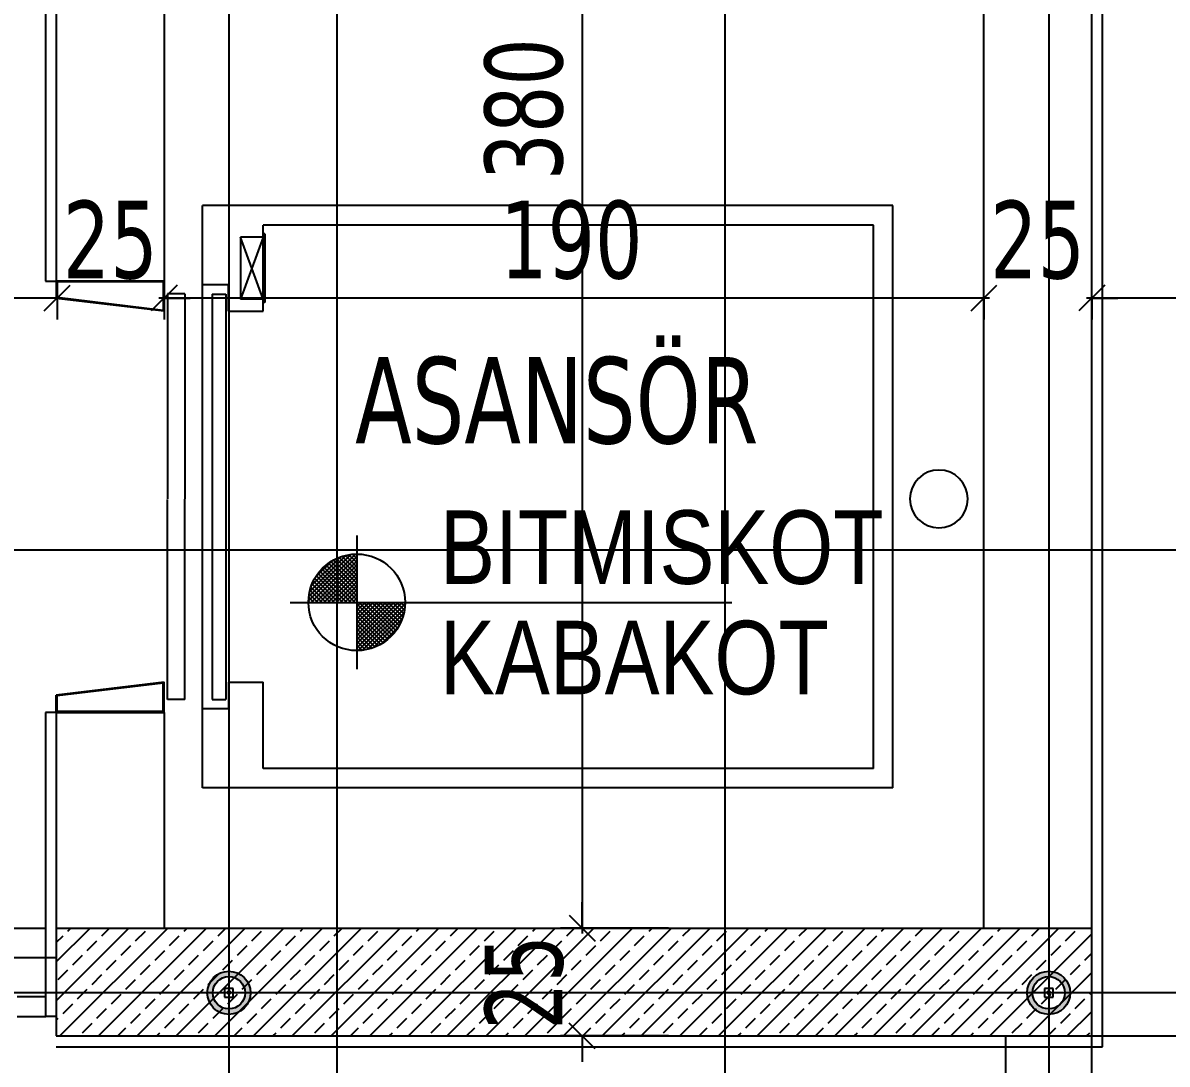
# Model space of a CAD drawing. Header units: millimetres. Extents: x 43168.9 to 43194.6, y -25545.1 to -25543.4.
# Drawn here: x 43171.7193 to 43171.7724, y -25544.5522 to -25544.5039 of the extents above; entities that cross this region are included whole.
import ezdxf

# ---------------------------------------------------------------- set-up
doc = ezdxf.new("R2010")
doc.units = ezdxf.units.MM
doc.header["$LTSCALE"] = 200
doc.linetypes.add('DASHDOT', pattern=[1, 0.5, -0.25, 0, -0.25])
doc.linetypes.add('DASHDOT2', pattern=[0.5, 0.25, -0.125, 0, -0.125])
for name, color, linetype in [('aks_sgh', 5, 'DASHDOT2'), ('dograma_sgh', 43, 'Continuous'), ('duv_sgh', 4, 'Continuous'), ('gor-2_sgh', 161, 'Continuous'), ('gor-4_sgh', 17, 'Continuous'), ('kesitcizgisi_sgh', 22, 'Continuous'), ('kolon-b.a_sgh', 6, 'Continuous'), ('merdi_sgh', 3, 'Continuous'), ('olcuic_sgh', 183, 'Continuous'), ('siva_sgh', 145, 'Continuous'), ('tarama-betonarme_sgh', 223, 'Continuous'), ('vaziyet-01_sgh', 33, 'Continuous'), ('yazi-merdi_sgh', 9, 'Continuous')]:
    doc.layers.add(name, color=color, linetype=linetype)
doc.styles.add('dim', font='VERDANA.TTF', dxfattribs={"width": 0.7})
doc.styles.add('text2', font='arial.ttf')

msp = doc.modelspace()

# ---------------------------------------------------------------- hatches: boundary and pattern name
h = msp.add_hatch(color=256)
edge = h.paths.add_edge_path()
edge.add_arc((43171.728879, -25544.548919), 0.001, 0, 360)
edge = h.paths.add_edge_path(flags=16)
edge.add_arc((43171.728879, -25544.548919), 0.00075, 0, 360)
h = msp.add_hatch(color=256)
edge = h.paths.add_edge_path()
edge.add_arc((43171.766879, -25544.548919), 0.001, 0, 360)
edge = h.paths.add_edge_path(flags=16)
edge.add_arc((43171.766879, -25544.548919), 0.00075, 0, 360)

# ---------------------------------------------------------------- linework, layer by layer
at = {"color": 0, "linetype": 'ByBlock', "lineweight": -2}
for p, q in [((43171.720319, -25544.517303), (43171.721519, -25544.516103)), ((43171.720319, -25544.517303), (43171.721519, -25544.516103)), ((43171.726479, -25544.516103), (43171.725279, -25544.517303)), ((43171.726479, -25544.516103), (43171.725279, -25544.517303)), ((43171.763279, -25544.517303), (43171.764479, -25544.516103)), ((43171.763279, -25544.517303), (43171.764479, -25544.516103)), ((43171.769479, -25544.516103), (43171.768279, -25544.517303)), ((43171.769479, -25544.516103), (43171.768279, -25544.517303)), ((43171.744654, -25544.545319), (43171.745854, -25544.546519)), ((43171.744654, -25544.545319), (43171.745854, -25544.546519)), ((43171.729079, -25544.548719), (43171.728679, -25544.548719)), ((43171.728679, -25544.548719), (43171.728679, -25544.549119)), ((43171.728679, -25544.549119), (43171.729079, -25544.549119)), ((43171.72895, -25544.548849), (43171.728808, -25544.54899)), ((43171.72895, -25544.54899), (43171.728808, -25544.548849)), ((43171.729079, -25544.549119), (43171.729079, -25544.548719)), ((43171.767079, -25544.548719), (43171.766679, -25544.548719)), ((43171.766679, -25544.548719), (43171.766679, -25544.549119)), ((43171.766679, -25544.549119), (43171.767079, -25544.549119)), ((43171.76695, -25544.548849), (43171.766808, -25544.54899)), ((43171.76695, -25544.54899), (43171.766808, -25544.548849)), ((43171.767079, -25544.549119), (43171.767079, -25544.548719)), ((43171.745854, -25544.551519), (43171.744654, -25544.550319))]:
    msp.add_line(p, q, dxfattribs=at)
at = {"color": 0}
for p, q in [((43171.734806, -25544.52772), (43171.734806, -25544.533907)), ((43171.731713, -25544.530813), (43171.752193, -25544.530813))]:
    msp.add_line(p, q, dxfattribs=at)
for p, q in [((43171.732571, -25544.53075), (43171.734744, -25544.528576)), ((43171.732587, -25544.530542), (43171.734537, -25544.528592)), ((43171.732633, -25544.530304), (43171.734308, -25544.52863)), ((43171.732699, -25544.530813), (43171.734806, -25544.528706)), ((43171.732711, -25544.530034), (43171.734035, -25544.528711)), ((43171.732885, -25544.529669), (43171.733661, -25544.528893)), ((43171.73289, -25544.530813), (43171.734806, -25544.528898)), ((43171.734806, -25544.530312), (43171.733496, -25544.529002)), ((43171.734806, -25544.530121), (43171.733611, -25544.528926)), ((43171.734806, -25544.529929), (43171.733728, -25544.528851)), ((43171.734806, -25544.529738), (43171.733859, -25544.528791)), ((43171.734806, -25544.529546), (43171.733991, -25544.528731)), ((43171.734806, -25544.529354), (43171.734133, -25544.528681)), ((43171.734806, -25544.529163), (43171.734281, -25544.528637)), ((43171.734806, -25544.528971), (43171.734443, -25544.528608)), ((43171.734806, -25544.52878), (43171.734609, -25544.528583)), ((43171.734806, -25544.528588), (43171.734792, -25544.528574)), ((43171.734349, -25544.530813), (43171.733013, -25544.529477)), ((43171.733082, -25544.530813), (43171.734806, -25544.529089)), ((43171.734541, -25544.530813), (43171.7331, -25544.529372)), ((43171.734732, -25544.530813), (43171.733186, -25544.529267)), ((43171.733273, -25544.530813), (43171.734806, -25544.529281)), ((43171.734806, -25544.530695), (43171.733286, -25544.529175)), ((43171.734806, -25544.530504), (43171.733387, -25544.529085)), ((43171.733465, -25544.530813), (43171.734806, -25544.529472)), ((43171.733583, -25544.530813), (43171.732739, -25544.52997)), ((43171.733775, -25544.530813), (43171.732797, -25544.529836)), ((43171.733966, -25544.530813), (43171.732861, -25544.529708)), ((43171.734158, -25544.530813), (43171.732934, -25544.52959)), ((43171.733657, -25544.530813), (43171.734806, -25544.529664)), ((43171.733848, -25544.530813), (43171.734806, -25544.529855)), ((43171.73404, -25544.530813), (43171.734806, -25544.530047)), ((43171.732817, -25544.530813), (43171.732584, -25544.530581)), ((43171.733008, -25544.530813), (43171.732607, -25544.530412)), ((43171.7332, -25544.530813), (43171.732644, -25544.530258)), ((43171.733391, -25544.530813), (43171.732682, -25544.530104)), ((43171.734231, -25544.530813), (43171.734806, -25544.530239)), ((43171.734423, -25544.530813), (43171.734806, -25544.53043)), ((43171.734615, -25544.530813), (43171.734806, -25544.530622)), ((43171.732625, -25544.530813), (43171.73257, -25544.530759)), ((43171.734806, -25544.531005), (43171.734998, -25544.530813)), ((43171.734806, -25544.531196), (43171.735189, -25544.530813)), ((43171.734806, -25544.531388), (43171.735381, -25544.530813)), ((43171.734806, -25544.53158), (43171.735572, -25544.530813)), ((43171.734806, -25544.531771), (43171.735764, -25544.530813)), ((43171.734806, -25544.531963), (43171.735956, -25544.530813)), ((43171.734806, -25544.532154), (43171.736147, -25544.530813)), ((43171.734806, -25544.532346), (43171.736339, -25544.530813)), ((43171.734806, -25544.532538), (43171.73653, -25544.530813)), ((43171.734806, -25544.532729), (43171.736722, -25544.530813)), ((43171.734806, -25544.532921), (43171.736913, -25544.530813)), ((43171.736352, -25544.532433), (43171.734806, -25544.530887)), ((43171.736247, -25544.53252), (43171.734806, -25544.531079)), ((43171.73487, -25544.533048), (43171.737043, -25544.530875)), ((43171.736444, -25544.532333), (43171.734924, -25544.530813)), ((43171.735077, -25544.533033), (43171.737027, -25544.531083)), ((43171.736535, -25544.532232), (43171.735116, -25544.530813)), ((43171.736617, -25544.532124), (43171.735307, -25544.530813)), ((43171.736693, -25544.532008), (43171.735499, -25544.530813)), ((43171.736769, -25544.531892), (43171.73569, -25544.530813)), ((43171.736829, -25544.53176), (43171.735882, -25544.530813)), ((43171.736889, -25544.531629), (43171.736073, -25544.530813)), ((43171.736938, -25544.531487), (43171.736265, -25544.530813)), ((43171.736982, -25544.531339), (43171.736457, -25544.530813)), ((43171.737012, -25544.531177), (43171.736648, -25544.530813)), ((43171.737037, -25544.53101), (43171.73684, -25544.530813)), ((43171.737045, -25544.530827), (43171.737031, -25544.530813)), ((43171.736143, -25544.532607), (43171.734806, -25544.53127)), ((43171.73603, -25544.532685), (43171.734806, -25544.531462)), ((43171.735911, -25544.532758), (43171.734806, -25544.531653)), ((43171.735315, -25544.532986), (43171.73699, -25544.531312)), ((43171.735585, -25544.532908), (43171.736909, -25544.531584)), ((43171.735784, -25544.532822), (43171.734806, -25544.531845)), ((43171.73565, -25544.53288), (43171.734806, -25544.532036)), ((43171.735951, -25544.532734), (43171.736726, -25544.531959)), ((43171.735516, -25544.532938), (43171.734806, -25544.532228)), ((43171.735362, -25544.532975), (43171.734806, -25544.53242)), ((43171.735207, -25544.533013), (43171.734806, -25544.532611)), ((43171.735039, -25544.533036), (43171.734806, -25544.532803)), ((43171.734861, -25544.533049), (43171.734806, -25544.532994))]:
    msp.add_line(p, q)
msp.add_circle((43171.734806, -25544.530813), 0.00224, dxfattribs=at)
at = {"color": 0, "linetype": 'Continuous', "lineweight": -2}
for centre, radius in [((43171.728879, -25544.548919), 0.001), ((43171.766879, -25544.548919), 0.001), ((43171.728879, -25544.548919), 0.00075), ((43171.766879, -25544.548919), 0.00075)]:
    msp.add_circle(centre, radius, dxfattribs=at)
at = {"layer": 'aks_sgh'}
for p, q in [((43171.728879, -25543.740919), (43171.728879, -25544.609919)), ((43171.733879, -25543.740919), (43171.733879, -25544.609919)), ((43171.766879, -25543.740919), (43171.766879, -25544.609919)), ((43172.26688, -25544.548919), (43171.464878, -25544.548919))]:
    msp.add_line(p, q, dxfattribs=at)
at = {"layer": 'dograma_sgh'}
for p, q in [((43171.720389, -25544.547284), (43171.720879, -25544.547284)), ((43171.720389, -25544.550014), (43171.720389, -25544.547284)), ((43171.720879, -25544.547284), (43171.720879, -25544.550014)), ((43171.720389, -25544.549104), (43171.719059, -25544.549104)), ((43171.720389, -25544.550014), (43171.720389, -25544.549104)), ((43171.719059, -25544.550014), (43171.720389, -25544.550014)), ((43171.720879, -25544.550014), (43171.720389, -25544.550014))]:
    msp.add_line(p, q, dxfattribs=at)
at = {"layer": 'duv_sgh'}
for p, q in [((43171.763879, -25544.545919), (43171.763879, -25544.469919)), ((43171.768879, -25544.545919), (43171.768879, -25544.469919)), ((43171.720879, -25544.497919), (43171.720879, -25544.515919)), ((43171.725879, -25544.497919), (43171.725879, -25544.515919)), ((43171.720879, -25544.515919), (43171.725879, -25544.515919)), ((43171.720879, -25544.535919), (43171.725879, -25544.535919)), ((43171.720879, -25544.535919), (43171.720879, -25544.545919)), ((43171.725879, -25544.535919), (43171.725879, -25544.545919)), ((43171.720879, -25544.545919), (43171.720879, -25544.550919))]:
    msp.add_line(p, q, dxfattribs=at)
at = {"layer": 'gor-2_sgh'}
msp.add_line((43171.768879, -25544.550919), (43171.936879, -25544.550919), dxfattribs=at)
at = {"layer": 'gor-4_sgh'}
for p, q in [((43171.677879, -25544.545919), (43171.720389, -25544.545919)), ((43171.677544, -25544.547284), (43171.720389, -25544.547284))]:
    msp.add_line(p, q, dxfattribs=at)
at = {"layer": 'kesitcizgisi_sgh', "linetype": 'DASHDOT'}
for p, q in [((43171.751879, -25544.613788), (43171.751879, -25543.808164)), ((43171.509626, -25544.528371), (43172.222132, -25544.528371))]:
    msp.add_line(p, q, dxfattribs=at)
at = {"layer": 'kolon-b.a_sgh'}
for p, q in [((43171.720879, -25544.545919), (43171.768879, -25544.545919)), ((43171.720879, -25544.545919), (43171.720879, -25544.550919)), ((43171.768879, -25544.550919), (43171.768879, -25544.545919)), ((43171.720879, -25544.550919), (43171.768879, -25544.550919))]:
    msp.add_line(p, q, dxfattribs=at)
at = {"layer": 'merdi_sgh'}
for p, q in [((43171.759661, -25544.512419), (43171.727661, -25544.512419)), ((43171.727661, -25544.539419), (43171.727661, -25544.512419)), ((43171.759661, -25544.512419), (43171.727661, -25544.512419)), ((43171.759661, -25544.539419), (43171.759661, -25544.512419)), ((43171.759661, -25544.539419), (43171.759661, -25544.512419)), ((43171.758761, -25544.513319), (43171.730461, -25544.513319)), ((43171.758761, -25544.513319), (43171.730461, -25544.513319)), ((43171.730461, -25544.517319), (43171.730461, -25544.513319)), ((43171.758761, -25544.538519), (43171.758761, -25544.513319)), ((43171.758761, -25544.538519), (43171.758761, -25544.513319)), ((43171.730461, -25544.513879), (43171.729421, -25544.513879)), ((43171.729421, -25544.513879), (43171.729421, -25544.516751)), ((43171.730461, -25544.513879), (43171.729421, -25544.516751)), ((43171.730461, -25544.516751), (43171.729421, -25544.513879)), ((43171.730461, -25544.513879), (43171.729421, -25544.513879)), ((43171.730541, -25544.513719), (43171.730461, -25544.513719)), ((43171.730461, -25544.513719), (43171.730461, -25544.516911)), ((43171.730541, -25544.513719), (43171.730461, -25544.513719)), ((43171.730541, -25544.513719), (43171.730541, -25544.516911)), ((43171.720879, -25544.515919), (43171.725879, -25544.515919)), ((43171.720879, -25544.515919), (43171.720879, -25544.516719)), ((43171.725879, -25544.515919), (43171.720879, -25544.515919)), ((43171.720919, -25544.515959), (43171.720919, -25544.516684)), ((43171.725839, -25544.515959), (43171.720919, -25544.515959)), ((43171.725476, -25544.515919), (43171.725476, -25544.515959)), ((43171.725839, -25544.515959), (43171.725839, -25544.517275)), ((43171.725879, -25544.515919), (43171.725879, -25544.515919)), ((43171.725879, -25544.515919), (43171.725879, -25544.517319)), ((43171.728861, -25544.516093), (43171.727661, -25544.516093)), ((43171.728861, -25544.517319), (43171.728861, -25544.516093)), ((43171.725879, -25544.517319), (43171.720879, -25544.516719)), ((43171.725839, -25544.517275), (43171.720919, -25544.516684)), ((43171.726039, -25544.516511), (43171.726039, -25544.526019)), ((43171.726839, -25544.516511), (43171.726039, -25544.516511)), ((43171.726839, -25544.516511), (43171.726839, -25544.526019)), ((43171.728101, -25544.516519), (43171.728101, -25544.526011)), ((43171.728101, -25544.516519), (43171.728741, -25544.516519)), ((43171.728741, -25544.516519), (43171.728741, -25544.526011)), ((43171.730461, -25544.516751), (43171.729421, -25544.516751)), ((43171.728861, -25544.517319), (43171.730461, -25544.517319)), ((43171.730541, -25544.516911), (43171.730461, -25544.516911)), ((43171.726039, -25544.535319), (43171.726039, -25544.526043)), ((43171.726839, -25544.535311), (43171.726839, -25544.526035)), ((43171.728101, -25544.526027), (43171.728101, -25544.535319)), ((43171.728741, -25544.526027), (43171.728741, -25544.535319)), ((43171.725879, -25544.534519), (43171.720879, -25544.535119)), ((43171.725839, -25544.534564), (43171.720919, -25544.535155)), ((43171.725839, -25544.535879), (43171.725839, -25544.534564)), ((43171.725879, -25544.535919), (43171.725879, -25544.534519)), ((43171.728861, -25544.534519), (43171.728861, -25544.535746)), ((43171.728861, -25544.534519), (43171.730461, -25544.534519)), ((43171.730461, -25544.538519), (43171.730461, -25544.534519)), ((43171.720879, -25544.535919), (43171.720879, -25544.535119)), ((43171.720919, -25544.535879), (43171.720919, -25544.535155)), ((43171.726839, -25544.535311), (43171.726039, -25544.535311)), ((43171.728101, -25544.535319), (43171.728741, -25544.535319)), ((43171.720879, -25544.535919), (43171.725879, -25544.535919)), ((43171.725879, -25544.535919), (43171.720879, -25544.535919)), ((43171.725839, -25544.535879), (43171.720919, -25544.535879)), ((43171.725879, -25544.535919), (43171.724879, -25544.535919)), ((43171.725476, -25544.535919), (43171.725476, -25544.535879)), ((43171.728861, -25544.535746), (43171.727661, -25544.535746)), ((43171.758761, -25544.538519), (43171.730461, -25544.538519)), ((43171.758761, -25544.538519), (43171.730461, -25544.538519)), ((43171.759661, -25544.539419), (43171.727661, -25544.539419)), ((43171.759661, -25544.539419), (43171.727661, -25544.539419))]:
    msp.add_line(p, q, dxfattribs=at)
at = {"layer": 'merdi_sgh', "extrusion": (0, 0, -1)}
msp.add_ellipse((43171.761788, -25544.526019), major_axis=(-0.000947, 0.000947), ratio=1, start_param=2.356194490191484, end_param=8.63937979737107, dxfattribs=at)
msp.add_ellipse((43171.761788, -25544.526019), major_axis=(-0.000947, 0.000947), ratio=1, start_param=2.356194490191484, end_param=8.63937979737107, dxfattribs=at)
at = {"layer": 'olcuic_sgh'}
for p, q in [((43171.745254, -25544.469669), (43171.745254, -25544.546169)), ((43171.721169, -25544.516703), (43171.676629, -25544.516703)), ((43171.720919, -25544.516703), (43171.719719, -25544.516703)), ((43171.720919, -25544.516703), (43171.720919, -25544.517703)), ((43171.720919, -25544.516703), (43171.720919, -25544.517703)), ((43171.764129, -25544.516703), (43171.725629, -25544.516703)), ((43171.725879, -25544.516703), (43171.725879, -25544.517703)), ((43171.725879, -25544.516703), (43171.727079, -25544.516703)), ((43171.725879, -25544.516703), (43171.725879, -25544.517703)), ((43171.763879, -25544.516703), (43171.762679, -25544.516703)), ((43171.763879, -25544.516703), (43171.763879, -25544.517703)), ((43171.763879, -25544.516703), (43171.763879, -25544.517703)), ((43171.963129, -25544.516703), (43171.768629, -25544.516703)), ((43171.768879, -25544.516703), (43171.768879, -25544.517703)), ((43171.768879, -25544.516703), (43171.770079, -25544.516703)), ((43171.768879, -25544.516703), (43171.768879, -25544.517703)), ((43171.745254, -25544.545919), (43171.745254, -25544.544719)), ((43171.749254, -25544.545919), (43171.744254, -25544.545919)), ((43171.749254, -25544.545919), (43171.744254, -25544.545919)), ((43171.749254, -25544.550919), (43171.744254, -25544.550919)), ((43171.745254, -25544.550919), (43171.745254, -25544.552119))]:
    msp.add_line(p, q, dxfattribs=at)
at = {"layer": 'siva_sgh'}
for p, q in [((43171.769379, -25544.551419), (43171.76938, -25544.469919)), ((43171.720379, -25544.497919), (43171.720379, -25544.515919)), ((43171.720379, -25544.515919), (43171.720879, -25544.515919)), ((43171.720879, -25544.535919), (43171.720379, -25544.535919)), ((43171.720379, -25544.535919), (43171.720379, -25544.547284)), ((43171.720879, -25544.551419), (43171.769379, -25544.551419))]:
    msp.add_line(p, q, dxfattribs=at)
at = {"layer": 'tarama-betonarme_sgh'}
for p, q in [((43171.720879, -25544.547489), (43171.722449, -25544.545919)), ((43171.720879, -25544.549285), (43171.724245, -25544.545919)), ((43171.721041, -25544.550919), (43171.726041, -25544.545919)), ((43171.721414, -25544.546056), (43171.721551, -25544.545919)), ((43171.722837, -25544.550919), (43171.727837, -25544.545919)), ((43171.722986, -25544.546281), (43171.723347, -25544.545919)), ((43171.724633, -25544.550919), (43171.729633, -25544.545919)), ((43171.726429, -25544.550919), (43171.731429, -25544.545919)), ((43171.726802, -25544.546056), (43171.726939, -25544.545919)), ((43171.728225, -25544.550919), (43171.733225, -25544.545919)), ((43171.728374, -25544.546281), (43171.728735, -25544.545919)), ((43171.730021, -25544.550919), (43171.735021, -25544.545919)), ((43171.731817, -25544.550919), (43171.736817, -25544.545919)), ((43171.732191, -25544.546056), (43171.732327, -25544.545919)), ((43171.733613, -25544.550919), (43171.738613, -25544.545919)), ((43171.733762, -25544.546281), (43171.734123, -25544.545919)), ((43171.73541, -25544.550919), (43171.74041, -25544.545919)), ((43171.737206, -25544.550919), (43171.742206, -25544.545919)), ((43171.737579, -25544.546056), (43171.737715, -25544.545919)), ((43171.739002, -25544.550919), (43171.744002, -25544.545919)), ((43171.73915, -25544.546281), (43171.739511, -25544.545919)), ((43171.740798, -25544.550919), (43171.745798, -25544.545919)), ((43171.742594, -25544.550919), (43171.747594, -25544.545919)), ((43171.742967, -25544.546056), (43171.743104, -25544.545919)), ((43171.74439, -25544.550919), (43171.74939, -25544.545919)), ((43171.744538, -25544.546281), (43171.7449, -25544.545919)), ((43171.746186, -25544.550919), (43171.751186, -25544.545919)), ((43171.747982, -25544.550919), (43171.752982, -25544.545919)), ((43171.748355, -25544.546056), (43171.748492, -25544.545919)), ((43171.749778, -25544.550919), (43171.754778, -25544.545919)), ((43171.749927, -25544.546281), (43171.750288, -25544.545919)), ((43171.751574, -25544.550919), (43171.756574, -25544.545919)), ((43171.75337, -25544.550919), (43171.75837, -25544.545919)), ((43171.753743, -25544.546056), (43171.75388, -25544.545919)), ((43171.755166, -25544.550919), (43171.760166, -25544.545919)), ((43171.755315, -25544.546281), (43171.755676, -25544.545919)), ((43171.756962, -25544.550919), (43171.761962, -25544.545919)), ((43171.758758, -25544.550919), (43171.763758, -25544.545919)), ((43171.759131, -25544.546056), (43171.759268, -25544.545919)), ((43171.760554, -25544.550919), (43171.765554, -25544.545919)), ((43171.760703, -25544.546281), (43171.761064, -25544.545919)), ((43171.76235, -25544.550919), (43171.76735, -25544.545919)), ((43171.764519, -25544.546056), (43171.764656, -25544.545919)), ((43171.766091, -25544.546281), (43171.766452, -25544.545919)), ((43171.720879, -25544.546591), (43171.72119, -25544.546281)), ((43171.722312, -25544.546954), (43171.722761, -25544.546505)), ((43171.724557, -25544.546505), (43171.725006, -25544.546056)), ((43171.726129, -25544.54673), (43171.726578, -25544.546281)), ((43171.7277, -25544.546954), (43171.728149, -25544.546505)), ((43171.729945, -25544.546505), (43171.730394, -25544.546056)), ((43171.731517, -25544.54673), (43171.731966, -25544.546281)), ((43171.733089, -25544.546954), (43171.733538, -25544.546505)), ((43171.735334, -25544.546505), (43171.735783, -25544.546056)), ((43171.736905, -25544.54673), (43171.737354, -25544.546281)), ((43171.738477, -25544.546954), (43171.738926, -25544.546505)), ((43171.740722, -25544.546505), (43171.741171, -25544.546056)), ((43171.742293, -25544.54673), (43171.742742, -25544.546281)), ((43171.743865, -25544.546954), (43171.744314, -25544.546505)), ((43171.74611, -25544.546505), (43171.746559, -25544.546056)), ((43171.747681, -25544.54673), (43171.74813, -25544.546281)), ((43171.749253, -25544.546954), (43171.749702, -25544.546505)), ((43171.751498, -25544.546505), (43171.751947, -25544.546056)), ((43171.75307, -25544.54673), (43171.753519, -25544.546281)), ((43171.754641, -25544.546954), (43171.75509, -25544.546505)), ((43171.756886, -25544.546505), (43171.757335, -25544.546056)), ((43171.758458, -25544.54673), (43171.758907, -25544.546281)), ((43171.760029, -25544.546954), (43171.760478, -25544.546505)), ((43171.762274, -25544.546505), (43171.762723, -25544.546056)), ((43171.763846, -25544.54673), (43171.764295, -25544.546281)), ((43171.764146, -25544.550919), (43171.768879, -25544.546187)), ((43171.765417, -25544.546954), (43171.765866, -25544.546505)), ((43171.767663, -25544.546505), (43171.768112, -25544.546056)), ((43171.723884, -25544.547179), (43171.724333, -25544.54673)), ((43171.725455, -25544.547403), (43171.725904, -25544.546954)), ((43171.729272, -25544.547179), (43171.729721, -25544.54673)), ((43171.730843, -25544.547403), (43171.731292, -25544.546954)), ((43171.73466, -25544.547179), (43171.735109, -25544.54673)), ((43171.736232, -25544.547403), (43171.736681, -25544.546954)), ((43171.740048, -25544.547179), (43171.740497, -25544.54673)), ((43171.74162, -25544.547403), (43171.742069, -25544.546954)), ((43171.745436, -25544.547179), (43171.745885, -25544.54673)), ((43171.747008, -25544.547403), (43171.747457, -25544.546954)), ((43171.750825, -25544.547179), (43171.751274, -25544.54673)), ((43171.752396, -25544.547403), (43171.752845, -25544.546954)), ((43171.756213, -25544.547179), (43171.756662, -25544.54673)), ((43171.757784, -25544.547403), (43171.758233, -25544.546954)), ((43171.761601, -25544.547179), (43171.76205, -25544.54673)), ((43171.763172, -25544.547403), (43171.763621, -25544.546954)), ((43171.766989, -25544.547179), (43171.767438, -25544.54673)), ((43171.721639, -25544.547628), (43171.722088, -25544.547179)), ((43171.72321, -25544.547852), (43171.723659, -25544.547403)), ((43171.727027, -25544.547628), (43171.727476, -25544.547179)), ((43171.728598, -25544.547852), (43171.729047, -25544.547403)), ((43171.732415, -25544.547628), (43171.732864, -25544.547179)), ((43171.733987, -25544.547852), (43171.734436, -25544.547403)), ((43171.737803, -25544.547628), (43171.738252, -25544.547179)), ((43171.739375, -25544.547852), (43171.739824, -25544.547403)), ((43171.743191, -25544.547628), (43171.74364, -25544.547179)), ((43171.744763, -25544.547852), (43171.745212, -25544.547403)), ((43171.748579, -25544.547628), (43171.749028, -25544.547179)), ((43171.750151, -25544.547852), (43171.7506, -25544.547403)), ((43171.753968, -25544.547628), (43171.754417, -25544.547179)), ((43171.755539, -25544.547852), (43171.755988, -25544.547403)), ((43171.759356, -25544.547628), (43171.759805, -25544.547179)), ((43171.760927, -25544.547852), (43171.761376, -25544.547403)), ((43171.764744, -25544.547628), (43171.765193, -25544.547179)), ((43171.766315, -25544.547852), (43171.766764, -25544.547403)), ((43171.768561, -25544.547403), (43171.768879, -25544.547085)), ((43171.720965, -25544.548301), (43171.721414, -25544.547852)), ((43171.722537, -25544.548526), (43171.722986, -25544.548077)), ((43171.724782, -25544.548077), (43171.725231, -25544.547628)), ((43171.726353, -25544.548301), (43171.726802, -25544.547852)), ((43171.727925, -25544.548526), (43171.728374, -25544.548077)), ((43171.73017, -25544.548077), (43171.730619, -25544.547628)), ((43171.731741, -25544.548301), (43171.732191, -25544.547852)), ((43171.733313, -25544.548526), (43171.733762, -25544.548077)), ((43171.735558, -25544.548077), (43171.736007, -25544.547628)), ((43171.73713, -25544.548301), (43171.737579, -25544.547852)), ((43171.738701, -25544.548526), (43171.73915, -25544.548077)), ((43171.740946, -25544.548077), (43171.741395, -25544.547628)), ((43171.742518, -25544.548301), (43171.742967, -25544.547852)), ((43171.744089, -25544.548526), (43171.744538, -25544.548077)), ((43171.746334, -25544.548077), (43171.746783, -25544.547628)), ((43171.747906, -25544.548301), (43171.748355, -25544.547852)), ((43171.749477, -25544.548526), (43171.749927, -25544.548077)), ((43171.751723, -25544.548077), (43171.752172, -25544.547628)), ((43171.753294, -25544.548301), (43171.753743, -25544.547852)), ((43171.754866, -25544.548526), (43171.755315, -25544.548077)), ((43171.757111, -25544.548077), (43171.75756, -25544.547628)), ((43171.758682, -25544.548301), (43171.759131, -25544.547852)), ((43171.760254, -25544.548526), (43171.760703, -25544.548077)), ((43171.762499, -25544.548077), (43171.762948, -25544.547628)), ((43171.76407, -25544.548301), (43171.764519, -25544.547852)), ((43171.765642, -25544.548526), (43171.766091, -25544.548077)), ((43171.765942, -25544.550919), (43171.768879, -25544.547983)), ((43171.767887, -25544.548077), (43171.768336, -25544.547628)), ((43171.724108, -25544.54875), (43171.724557, -25544.548301)), ((43171.72568, -25544.548975), (43171.726129, -25544.548526)), ((43171.729496, -25544.54875), (43171.729945, -25544.548301)), ((43171.731068, -25544.548975), (43171.731517, -25544.548526)), ((43171.734885, -25544.54875), (43171.735334, -25544.548301)), ((43171.736456, -25544.548975), (43171.736905, -25544.548526)), ((43171.740273, -25544.54875), (43171.740722, -25544.548301)), ((43171.741844, -25544.548975), (43171.742293, -25544.548526)), ((43171.745661, -25544.54875), (43171.74611, -25544.548301)), ((43171.747232, -25544.548975), (43171.747681, -25544.548526)), ((43171.751049, -25544.54875), (43171.751498, -25544.548301)), ((43171.752621, -25544.548975), (43171.75307, -25544.548526)), ((43171.756437, -25544.54875), (43171.756886, -25544.548301)), ((43171.758009, -25544.548975), (43171.758458, -25544.548526)), ((43171.761825, -25544.54875), (43171.762274, -25544.548301)), ((43171.763397, -25544.548975), (43171.763846, -25544.548526)), ((43171.767213, -25544.54875), (43171.767663, -25544.548301)), ((43171.721863, -25544.549199), (43171.722312, -25544.54875)), ((43171.723435, -25544.549424), (43171.723884, -25544.548975)), ((43171.727251, -25544.549199), (43171.7277, -25544.54875)), ((43171.728823, -25544.549424), (43171.729272, -25544.548975)), ((43171.73264, -25544.549199), (43171.733089, -25544.54875)), ((43171.734211, -25544.549424), (43171.73466, -25544.548975)), ((43171.738028, -25544.549199), (43171.738477, -25544.54875)), ((43171.739599, -25544.549424), (43171.740048, -25544.548975)), ((43171.743416, -25544.549199), (43171.743865, -25544.54875)), ((43171.744987, -25544.549424), (43171.745436, -25544.548975)), ((43171.748804, -25544.549199), (43171.749253, -25544.54875)), ((43171.750376, -25544.549424), (43171.750825, -25544.548975)), ((43171.754192, -25544.549199), (43171.754641, -25544.54875)), ((43171.755764, -25544.549424), (43171.756213, -25544.548975)), ((43171.75958, -25544.549199), (43171.760029, -25544.54875)), ((43171.761152, -25544.549424), (43171.761601, -25544.548975)), ((43171.764968, -25544.549199), (43171.765417, -25544.54875)), ((43171.76654, -25544.549424), (43171.766989, -25544.548975)), ((43171.768785, -25544.548975), (43171.768879, -25544.548881)), ((43171.72119, -25544.549873), (43171.721639, -25544.549424)), ((43171.722761, -25544.550097), (43171.72321, -25544.549648)), ((43171.725006, -25544.549648), (43171.725455, -25544.549199)), ((43171.726578, -25544.549873), (43171.727027, -25544.549424)), ((43171.728149, -25544.550097), (43171.728598, -25544.549648)), ((43171.730394, -25544.549648), (43171.730843, -25544.549199)), ((43171.731966, -25544.549873), (43171.732415, -25544.549424)), ((43171.733538, -25544.550097), (43171.733987, -25544.549648)), ((43171.735783, -25544.549648), (43171.736232, -25544.549199)), ((43171.737354, -25544.549873), (43171.737803, -25544.549424)), ((43171.738926, -25544.550097), (43171.739375, -25544.549648)), ((43171.741171, -25544.549648), (43171.74162, -25544.549199)), ((43171.742742, -25544.549873), (43171.743191, -25544.549424)), ((43171.744314, -25544.550097), (43171.744763, -25544.549648)), ((43171.746559, -25544.549648), (43171.747008, -25544.549199)), ((43171.74813, -25544.549873), (43171.748579, -25544.549424)), ((43171.749702, -25544.550097), (43171.750151, -25544.549648)), ((43171.751947, -25544.549648), (43171.752396, -25544.549199)), ((43171.753519, -25544.549873), (43171.753968, -25544.549424)), ((43171.75509, -25544.550097), (43171.755539, -25544.549648)), ((43171.757335, -25544.549648), (43171.757784, -25544.549199)), ((43171.758907, -25544.549873), (43171.759356, -25544.549424)), ((43171.760478, -25544.550097), (43171.760927, -25544.549648)), ((43171.762723, -25544.549648), (43171.763172, -25544.549199)), ((43171.764295, -25544.549873), (43171.764744, -25544.549424)), ((43171.765866, -25544.550097), (43171.766315, -25544.549648)), ((43171.768112, -25544.549648), (43171.768561, -25544.549199)), ((43171.720879, -25544.550183), (43171.720965, -25544.550097)), ((43171.724333, -25544.550322), (43171.724782, -25544.549873)), ((43171.725904, -25544.550546), (43171.726353, -25544.550097)), ((43171.729721, -25544.550322), (43171.73017, -25544.549873)), ((43171.731292, -25544.550546), (43171.731741, -25544.550097)), ((43171.735109, -25544.550322), (43171.735558, -25544.549873)), ((43171.736681, -25544.550546), (43171.73713, -25544.550097)), ((43171.740497, -25544.550322), (43171.740946, -25544.549873)), ((43171.742069, -25544.550546), (43171.742518, -25544.550097)), ((43171.745885, -25544.550322), (43171.746334, -25544.549873)), ((43171.747457, -25544.550546), (43171.747906, -25544.550097)), ((43171.751274, -25544.550322), (43171.751723, -25544.549873)), ((43171.752845, -25544.550546), (43171.753294, -25544.550097)), ((43171.756662, -25544.550322), (43171.757111, -25544.549873)), ((43171.758233, -25544.550546), (43171.758682, -25544.550097)), ((43171.76205, -25544.550322), (43171.762499, -25544.549873)), ((43171.763621, -25544.550546), (43171.76407, -25544.550097)), ((43171.767438, -25544.550322), (43171.767887, -25544.549873)), ((43171.767738, -25544.550919), (43171.768879, -25544.549779)), ((43171.722088, -25544.550771), (43171.722537, -25544.550322)), ((43171.723735, -25544.550919), (43171.724108, -25544.550546)), ((43171.725531, -25544.550919), (43171.72568, -25544.550771)), ((43171.727476, -25544.550771), (43171.727925, -25544.550322)), ((43171.729123, -25544.550919), (43171.729496, -25544.550546)), ((43171.730919, -25544.550919), (43171.731068, -25544.550771)), ((43171.732864, -25544.550771), (43171.733313, -25544.550322)), ((43171.734511, -25544.550919), (43171.734885, -25544.550546)), ((43171.736308, -25544.550919), (43171.736456, -25544.550771)), ((43171.738252, -25544.550771), (43171.738701, -25544.550322)), ((43171.7399, -25544.550919), (43171.740273, -25544.550546)), ((43171.741696, -25544.550919), (43171.741844, -25544.550771)), ((43171.74364, -25544.550771), (43171.744089, -25544.550322)), ((43171.745288, -25544.550919), (43171.745661, -25544.550546)), ((43171.747084, -25544.550919), (43171.747232, -25544.550771)), ((43171.749028, -25544.550771), (43171.749477, -25544.550322)), ((43171.750676, -25544.550919), (43171.751049, -25544.550546)), ((43171.752472, -25544.550919), (43171.752621, -25544.550771)), ((43171.754417, -25544.550771), (43171.754866, -25544.550322)), ((43171.756064, -25544.550919), (43171.756437, -25544.550546)), ((43171.75786, -25544.550919), (43171.758009, -25544.550771)), ((43171.759805, -25544.550771), (43171.760254, -25544.550322)), ((43171.761452, -25544.550919), (43171.761825, -25544.550546)), ((43171.763248, -25544.550919), (43171.763397, -25544.550771)), ((43171.765193, -25544.550771), (43171.765642, -25544.550322)), ((43171.76684, -25544.550919), (43171.767213, -25544.550546)), ((43171.768636, -25544.550919), (43171.768785, -25544.550771))]:
    msp.add_line(p, q, dxfattribs=at)
at = {"layer": 'vaziyet-01_sgh'}
for p, q in [((43171.764879, -25544.550919), (43171.764879, -25544.851067)), ((43171.768879, -25544.851067), (43171.768879, -25544.550919))]:
    msp.add_line(p, q, dxfattribs=at)

# ---------------------------------------------------------------- texts
at = {"color": 0, "style": 'text2', "width": 0.8}
for tag, p, s in [('BITMISKOT', (43171.738667, -25544.52996), '+0,10'), ('KABAKOT', (43171.738667, -25544.53508), '±0,00')]:
    msp.add_attdef(tag, p, s, height=0.0034133, dxfattribs=at)
at = {"layer": 'olcuic_sgh', "color": 2, "style": 'dim', "width": 0.7}
for s, p in [('380', (43171.744331, -25544.511252)), ('25', (43171.744342, -25544.550636))]:
    msp.add_text(s, height=0.0036, rotation=90, dxfattribs=at).set_placement(p)
for s, p in [('25', (43171.721182, -25544.515791)), ('190', (43171.741453, -25544.515792)), ('25', (43171.764162, -25544.515791))]:
    msp.add_text(s, height=0.0036, dxfattribs=at).set_placement(p)
at = {"layer": 'yazi-merdi_sgh', "color": 252, "style": 'dim', "width": 0.7}
msp.add_text('ASANSÖR', height=0.004, dxfattribs=at).set_placement((43171.734727, -25544.523439))

doc.saveas('drawing.dxf')
